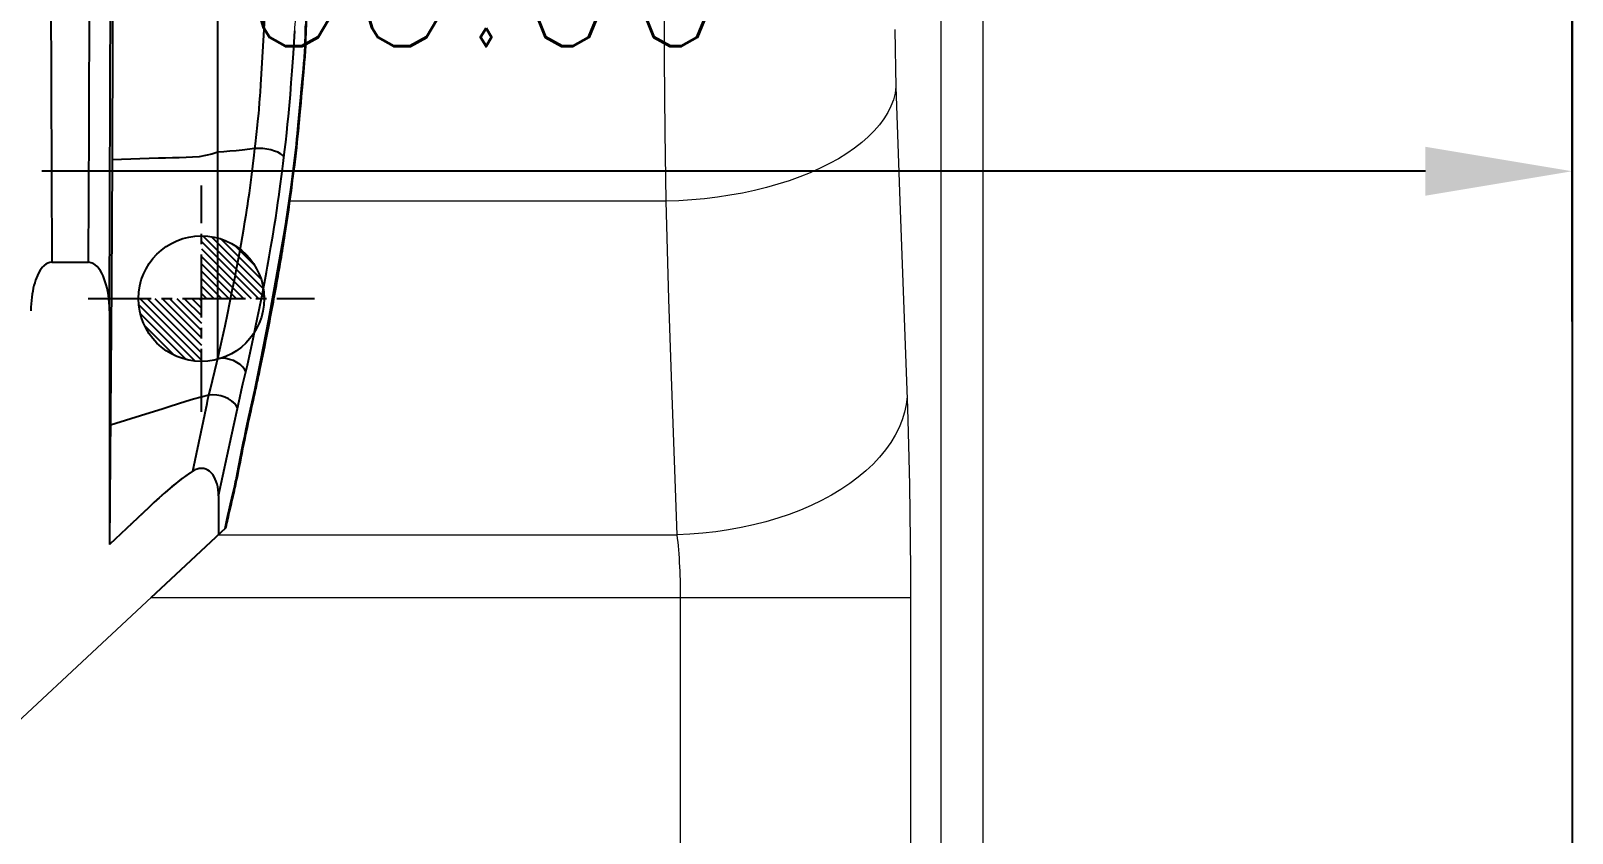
# Model space of a CAD drawing. Header units: inches. Extents: x 133169 to 134399, y -43543 to -42673.
# Drawn here: x 133860.1 to 133896.86, y -42879.06 to -42859.91 of the extents above; entities that cross this region are included whole.
import ezdxf

# ---------------------------------------------------------------- set-up
doc = ezdxf.new("R2010")
doc.units = ezdxf.units.IN
doc.header["$LTSCALE"] = 2
doc.header["$MEASUREMENT"] = 0
doc.header["$PDMODE"] = 3
doc.header["$PDSIZE"] = 0.3125
doc.linetypes.add('CENTER2', pattern=[1.125, 0.75, -0.125, 0.125, -0.125])
doc.linetypes.add('HIDDEN', pattern=[9.525, 6.35, -3.175])
doc.layers.get('0').update_dxf_attribs({"linetype": 'CONTINUOUS'})
doc.layers.get('Defpoints').update_dxf_attribs({"linetype": 'CONTINUOUS'})
doc.layers.add('CAV-COR', color=1, linetype='CONTINUOUS')
doc.layers.add('PIN', color=4, linetype='CONTINUOUS')
for name, color, linetype, lineweight in [('dim', 3, 'CONTINUOUS', 15), ('PRODUCT', 1, 'CONTINUOUS', 15), ('枕位', 75, 'CONTINUOUS', 15)]:
    doc.layers.add(name, color=color, linetype=linetype, lineweight=lineweight)
doc.styles.get("Standard").update_dxf_attribs({"font": 'txt.shx', "width": 0.67})
doc.dimstyles.new('2.00', dxfattribs={"dimtxt": 4.5, "dimasz": 3.5, "dimexe": 0.666, "dimexo": 0.626, "dimgap": 1, "dimtad": 0, "dimzin": 0, "dimdsep": 46, "dimtxsty": 'Standard', "dimcen": 0.09, "dimclrd": 3, "dimclre": 3, "dimclrt": 7, "dimazin": 0, "dimtfac": 1, "dimtofl": 0, "dimtmove": 0, "dimatfit": 0, "dimfxl": 0, "dimtolj": 1, "dimtzin": 0, "dimarcsym": 0})

# ---------------------------------------------------------------- blocks, each defined once
blk = doc.blocks.new('20160812.091803')
at = {"layer": 'PRODUCT', "linetype": 'ByBlock'}
for p, q in [((-21.463, -27.89), (-28.624, -20.216)), ((-15.132, -23.731), (-15.132, -24.61)), ((-16.288, -25.109), (-21.867, -25.109)), ((-20.706, -27.709), (-21.632, -27.709)), ((-20.392, -28.133), (-20.381, -28.135)), ((-20.381, -28.135), (-20.32, -28.128)), ((-10.282, -29.772), (-10.276, -29.772)), ((-10.276, -29.772), (-10.257, -29.76))]:
    blk.add_line(p, q, dxfattribs=at)
for points, start_tangent, end_tangent in [([(-15.132, -23.731), (-15.178, -23.592), (-15.292, -23.479), (-15.446, -23.392), (-15.623, -23.325), (-15.822, -23.276), (-16.043, -23.244), (-16.288, -23.232)], (0, 1), (-1, 0)), ([(15.132, -23.73), (10.26, -23.714), (5.182, -23.704), (0, -23.701), (-5.183, -23.704), (-10.261, -23.714), (-15.132, -23.73)], (-0.999992, 0.004074), (-0.999992, -0.004074)), ([(-16.288, -25.109), (-16.005, -25.093), (-15.749, -25.05), (-15.526, -24.983), (-15.337, -24.891), (-15.194, -24.77), (-15.132, -24.61)], (1, 0), (0, 1)), ([(-15.132, -24.61), (-10.261, -24.626), (-5.183, -24.636), (0, -24.64), (5.182, -24.636), (10.26, -24.626), (15.132, -24.61)], (0.999992, -0.004074), (0.999992, 0.004074)), ([(-20.116, -27.093), (-20.413, -26.687), (-20.751, -26.296), (-21.112, -25.908), (-21.488, -25.515), (-21.867, -25.109)], (-0.538927, 0.842352), (-0.673959, 0.738769)), ([(-19.016, -25.131), (-19.818, -25.124), (-20.556, -25.119), (-21.238, -25.113), (-21.867, -25.109)], (-0.999968, 0.007946), (-0.999972, 0.007494)), ([(-12.689, -25.172), (-14.087, -25.165), (-15.311, -25.158), (-16.389, -25.151), (-17.354, -25.144), (-18.226, -25.137), (-19.016, -25.131)], (-0.999989, 0.004788), (-0.999968, 0.007948)), ([(-18.302, -27.481), (-18.422, -27.043), (-18.559, -26.617), (-18.723, -26.091), (-18.883, -25.565), (-19.016, -25.131)], (-0.226686, 0.973968), (-0.294677, 0.955597)), ([(-16.288, -25.109), (-11.072, -25.127), (-5.601, -25.138), (-0.001, -25.142), (5.6, -25.138), (11.071, -25.127), (16.288, -25.109)], (0.999991, -0.004324), (0.999991, 0.004324)), ([(-12.505, -27.696), (-12.62, -27.171), (-12.641, -26.653), (-12.656, -26.136), (-12.674, -25.617), (-12.682, -25.395), (-12.689, -25.172)], (-0.359679, 0.933076), (-0.03203, 0.999487)), ([(-0.379, -25.188), (-1.252, -25.188), (-2.126, -25.188), (-2.999, -25.188), (-3.873, -25.188), (-4.747, -25.188), (-5.623, -25.188), (-6.506, -25.188), (-7.402, -25.187), (-8.298, -25.186), (-9.178, -25.185), (-10.044, -25.183), (-10.912, -25.18), (-11.791, -25.176), (-12.689, -25.172)], (-1, 0.000057), (-0.999989, 0.004786)), ([(-20.706, -27.709), (-20.495, -27.69), (-20.306, -27.633), (-20.158, -27.537), (-20.068, -27.406), (-20.054, -27.25), (-20.116, -27.093)], (1, 0), (-0.538927, 0.842352)), ([(-20.116, -27.093), (-19.867, -27.147), (-19.642, -27.195), (-19.438, -27.239), (-19.251, -27.278), (-19.076, -27.315), (-18.911, -27.349), (-18.753, -27.382), (-18.6, -27.415), (-18.45, -27.447), (-18.302, -27.481)], (0.977283, -0.211938), (0.974805, -0.223058)), ([(-18.612, -28.162), (-18.437, -28.021), (-18.32, -27.765), (-18.302, -27.481)], (0.946395, 0.323011), (-0.131983, 0.991252)), ([(-18.302, -27.481), (-18.156, -27.515), (-18.008, -27.551), (-17.86, -27.587), (-17.713, -27.623), (-17.569, -27.659), (-17.427, -27.693)], (0.974217, -0.225615), (0.972428, -0.233202)), ([(-21.487, -27.864), (-21.337, -27.896)], (0.978492, -0.206285), (0.977694, -0.210036)), ([(-21.274, -27.931), (-21.463, -27.89)], (-0.976131, 0.217182), (-0.977837, 0.209365)), ([(-21.337, -27.896), (-21.189, -27.928)], (0.977694, -0.210036), (0.976636, -0.214901)), ([(-20.784, -28.044), (-21.274, -27.931)], (-0.973905, 0.226955), (-0.976131, 0.217182)), ([(-21.189, -27.928), (-21.041, -27.961), (-20.896, -27.995), (-20.752, -28.028), (-20.609, -28.062)], (0.976636, -0.214901), (0.973686, -0.227893)), ([(-20.706, -27.709), (-20.43, -27.767), (-20.179, -27.821)], (0.978335, -0.20703), (0.977963, -0.208777)), ([(-20.179, -27.821), (-19.952, -27.869), (-19.747, -27.913), (-19.56, -27.953)], (0.977963, -0.208777), (0.977664, -0.210174)), ([(-17.748, -28.36), (-17.57, -28.223), (-17.45, -27.974), (-17.427, -27.693)], (0.951095, 0.308898), (-0.114618, 0.99341)), ([(-17.427, -27.693), (-17.269, -27.73), (-17.109, -27.765), (-16.944, -27.802), (-16.773, -27.839), (-16.587, -27.878), (-16.378, -27.922), (-16.154, -27.967), (-15.94, -28.011), (-15.738, -28.052), (-15.543, -28.091), (-15.351, -28.128), (-15.156, -28.165), (-14.953, -28.202), (-14.735, -28.241), (-14.5, -28.282), (-14.252, -28.325), (-13.999, -28.368), (-13.747, -28.408), (-13.48, -28.445), (-13.194, -28.483), (-12.913, -28.517), (-12.654, -28.549), (-12.421, -28.576)], (0.973567, -0.228402), (0.993754, -0.111597)), ([(-17.427, -27.693), (-17.366, -27.693), (-16.918, -27.693), (-16.465, -27.693), (-16.006, -27.693), (-15.535, -27.693), (-15.057, -27.693), (-14.569, -27.693), (-14.07, -27.693), (-13.559, -27.693), (-13.039, -27.693), (-12.505, -27.696)], (1, 0.000456), (0.999966, -0.008239)), ([(-12.505, -27.696), (-12.047, -27.696), (-11.578, -27.694), (-10.623, -27.695), (-9.644, -27.695), (-8.647, -27.695), (-7.632, -27.695), (-6.61, -27.695), (-5.585, -27.695), (-4.56, -27.695), (-3.535, -27.695), (-2.511, -27.696), (-1.489, -27.695), (-0.462, -27.696)], (0.999986, -0.005214), (0.999998, -0.001927)), ([(-12.421, -28.576), (-12.471, -28.109), (-12.505, -27.696)], (-0.119052, 0.992888), (-0.071721, 0.997425)), ([(-20.582, -28.091), (-20.784, -28.044)], (-0.97482, 0.222992), (-0.973905, 0.226955)), ([(-20.609, -28.062), (-20.465, -28.095), (-20.376, -28.116)], (0.973686, -0.227893), (0.976, -0.217769)), ([(-20.391, -28.133), (-20.582, -28.091)], (-0.977264, 0.212026), (-0.97482, 0.222992)), ([(-20.324, -28.146), (-20.38, -28.134)], (-0.978555, 0.205985), (-0.977779, 0.209637)), ([(-20.376, -28.116), (-20.32, -28.128)], (0.976, -0.217769), (0.977, -0.213238)), ([(-19.483, -28.313), (-20.324, -28.146)], (-0.980293, 0.197551), (-0.978555, 0.205985)), ([(-20.32, -28.128), (-20.152, -28.162)], (0.978378, -0.206824), (0.980626, -0.19589)), ([(-20.152, -28.162), (-19.978, -28.196), (-19.802, -28.23), (-19.626, -28.265)], (0.980626, -0.19589), (0.981444, -0.191749)), ([(-19.626, -28.265), (-19.45, -28.299), (-19.277, -28.335), (-19.105, -28.371), (-18.935, -28.408), (-18.767, -28.445), (-18.599, -28.482), (-18.432, -28.519), (-18.264, -28.556), (-18.097, -28.593), (-17.929, -28.629), (-17.759, -28.664), (-17.588, -28.7), (-17.416, -28.735), (-17.243, -28.77), (-17.071, -28.806), (-16.899, -28.842), (-16.728, -28.877), (-16.557, -28.912), (-16.385, -28.946), (-16.21, -28.98), (-16.032, -29.012), (-15.852, -29.043), (-15.67, -29.075), (-15.489, -29.107), (-15.308, -29.139), (-15.128, -29.171), (-14.948, -29.203), (-14.767, -29.234), (-14.584, -29.263), (-14.398, -29.291), (-14.209, -29.318), (-14.019, -29.345), (-13.828, -29.372), (-13.636, -29.399), (-13.446, -29.426), (-13.255, -29.452), (-13.063, -29.478), (-12.87, -29.503), (-12.676, -29.526), (-12.48, -29.549), (-12.283, -29.571), (-12.084, -29.591), (-11.883, -29.61), (-11.68, -29.629), (-11.476, -29.647), (-11.271, -29.665), (-11.066, -29.684), (-10.863, -29.703), (-10.66, -29.723), (-10.459, -29.742), (-10.258, -29.759)], (0.981444, -0.191749), (0.99682, -0.07969)), ([(-19.56, -27.953), (-19.385, -27.991), (-19.221, -28.027), (-19.063, -28.061), (-18.911, -28.095), (-18.761, -28.129), (-18.612, -28.162)], (0.977664, -0.210174), (0.975976, -0.21788)), ([(-18.612, -28.162), (-18.465, -28.194), (-18.32, -28.227), (-18.176, -28.259), (-18.034, -28.292), (-17.891, -28.326), (-17.748, -28.36)], (0.976128, -0.217195), (0.973743, -0.227651)), ([(-18.682, -28.485), (-19.483, -28.313)], (-0.976255, 0.216624), (-0.980293, 0.197551)), ([(-18.188, -28.594), (-18.682, -28.485)], (-0.976851, 0.213922), (-0.976255, 0.216624)), ([(-17.813, -28.675), (-18.188, -28.594)], (-0.978175, 0.207782), (-0.976851, 0.213922)), ([(-16.934, -28.855), (-17.813, -28.675)], (-0.98097, 0.194162), (-0.978175, 0.207782)), ([(-17.748, -28.36), (-17.586, -28.397), (-17.421, -28.434), (-17.253, -28.471), (-17.08, -28.509), (-16.892, -28.55), (-16.68, -28.595), (-16.451, -28.643), (-16.231, -28.688), (-16.024, -28.729), (-15.827, -28.767), (-15.632, -28.804), (-15.433, -28.841), (-15.225, -28.88), (-15.001, -28.919), (-14.761, -28.961), (-14.508, -29.004), (-14.248, -29.046), (-13.987, -29.087), (-13.711, -29.128), (-13.414, -29.169), (-13.124, -29.208), (-12.858, -29.242), (-12.619, -29.271)], (0.973707, -0.227802), (0.992836, -0.119488)), ([(-12.619, -29.271), (-12.507, -29.121), (-12.433, -28.861), (-12.421, -28.576)], (0.846073, 0.533067), (-0.080789, 0.996731)), ([(-12.421, -28.576), (-12.078, -28.615), (-11.763, -28.649), (-11.49, -28.676), (-11.239, -28.697), (-10.987, -28.715), (-10.721, -28.731), (-10.439, -28.746), (-10.138, -28.763), (-9.823, -28.782), (-9.505, -28.801), (-9.2, -28.821), (-8.903, -28.84), (-8.595, -28.859), (-8.258, -28.877), (-7.897, -28.892), (-7.537, -28.903), (-7.205, -28.909), (-6.902, -28.912), (-6.613, -28.913), (-6.326, -28.914), (-6.027, -28.915), (-5.707, -28.916), (-5.355, -28.918), (-4.965, -28.919), (-4.537, -28.919), (-4.074, -28.919), (-3.573, -28.919), (-3.029, -28.921), (-2.43, -28.924), (-1.769, -28.926), (-1.087, -28.924), (-0.455, -28.921)], (0.9938, -0.111179), (0.999997, -0.002474)), ([(-13.271, -29.466), (-14.483, -29.295), (-15.698, -29.089), (-16.934, -28.855)], (-0.991801, 0.127794), (-0.98097, 0.194162)), ([(-12.619, -29.271), (-12.264, -29.313), (-11.938, -29.348), (-11.653, -29.377), (-11.391, -29.401), (-11.127, -29.424)], (0.992803, -0.119759), (0.996647, -0.081825)), ([(-12.535, -29.556), (-13.271, -29.466)], (-0.993471, 0.114084), (-0.991801, 0.127794)), ([(-12.07, -29.607), (-12.535, -29.556)], (-0.994672, 0.103091), (-0.993471, 0.114084)), ([(-10.274, -29.767), (-10.877, -29.717), (-12.07, -29.607)], (-0.996551, 0.082978), (-0.994672, 0.103091)), ([(-11.127, -29.424), (-10.852, -29.445), (-10.56, -29.467), (-10.252, -29.488), (-9.931, -29.508), (-9.609, -29.528)], (0.996647, -0.081825), (0.998208, -0.059836)), ([(-1.612, -29.918), (-2.264, -29.916), (-3.436, -29.911), (-4.558, -29.905), (-5.629, -29.898), (-6.648, -29.887), (-7.614, -29.87), (-8.527, -29.848), (-9.375, -29.808), (-10.175, -29.779), (-10.282, -29.772)], (-0.999993, 0.003611), (-0.997242, 0.074225)), ([(-10.258, -29.759), (-10.066, -29.77), (-9.865, -29.777), (-9.658, -29.783), (-9.448, -29.791), (-9.239, -29.801), (-9.034, -29.812), (-8.832, -29.822), (-8.633, -29.831), (-8.432, -29.837), (-8.228, -29.843), (-8.019, -29.848), (-7.801, -29.853), (-7.573, -29.857), (-7.332, -29.862), (-7.079, -29.867), (-6.817, -29.872), (-6.539, -29.876), (-6.23, -29.879), (-5.878, -29.882), (-5.505, -29.886), (-5.153, -29.888), (-4.843, -29.89), (-4.571, -29.891), (-4.329, -29.893), (-4.107, -29.894), (-3.894, -29.896), (-3.686, -29.897), (-3.48, -29.898), (-3.275, -29.899), (-3.068, -29.9), (-2.86, -29.901), (-2.652, -29.902), (-2.444, -29.903), (-2.238, -29.903), (-2.031, -29.903), (-1.822, -29.903), (-1.612, -29.903)], (0.997388, -0.072235), (0.999993, -0.003781)), ([(-9.609, -29.528), (-9.299, -29.546), (-8.995, -29.563), (-8.675, -29.579), (-8.323, -29.593), (-7.946, -29.606), (-7.57, -29.614), (-7.225, -29.619), (-6.913, -29.622), (-6.62, -29.623), (-6.33, -29.624), (-6.03, -29.625), (-5.709, -29.625), (-5.356, -29.626), (-4.966, -29.626), (-4.539, -29.626), (-4.077, -29.627), (-3.579, -29.628), (-3.039, -29.631), (-2.443, -29.634)], (0.998208, -0.059836), (0.999973, -0.007348))]:
    blk.add_spline(points, degree=3, dxfattribs=dict(at, start_tangent=start_tangent, end_tangent=end_tangent))
blk = doc.blocks.new('*D34597')
at = {"layer": 'Defpoints', "color": 0}
for p in [(133841.864, -42858.033), (133841.864, -42862.06), (133896.864, -42864.026)]:
    blk.add_point(p, dxfattribs=at)
at = {"layer": 'dim', "color": 3, "linetype": 'ByBlock', "lineweight": -2}
for p, q in [((133841.864, -42861.434), (133841.864, -42857.367)), ((133896.864, -42863.4), (133896.864, -42857.367)), ((133845.364, -42858.033), (133864.427, -42858.033)), ((133893.364, -42858.033), (133877.482, -42858.033))]:
    blk.add_line(p, q, dxfattribs=at)
at = {"layer": 'dim', "color": 3, "linetype": 'ByBlock'}
for points in [[(133845.364, -42857.449), (133845.364, -42858.616), (133841.864, -42858.033)], [(133893.364, -42858.616), (133893.364, -42857.449), (133896.864, -42858.033)]]:
    blk.add_solid(points, dxfattribs=at)
at = {"layer": 'dim', "color": 7, "linetype": 'ByBlock', "insert": (133870.955, -42858.033), "char_height": 4.5, "attachment_point": 5}
blk.add_mtext('\\A1;55.00', dxfattribs=at)
blk = doc.blocks.new('*D34598')
at = {"layer": 'Defpoints', "color": 0}
for p in [(133808.864, -42862.06), (133896.864, -42863.266), (133896.864, -42867.474)]:
    blk.add_point(p, dxfattribs=at)
at = {"layer": 'dim', "color": 3, "linetype": 'ByBlock', "lineweight": -2}
for p, q in [((133808.864, -42862.686), (133808.864, -42863.932)), ((133896.864, -42866.848), (133896.864, -42862.6)), ((133812.364, -42863.266), (133847.3, -42863.266)), ((133893.364, -42863.266), (133860.355, -42863.266))]:
    blk.add_line(p, q, dxfattribs=at)
at = {"layer": 'dim', "color": 3, "linetype": 'ByBlock'}
for points in [[(133812.364, -42862.682), (133812.364, -42863.849), (133808.864, -42863.266)], [(133893.364, -42863.849), (133893.364, -42862.682), (133896.864, -42863.266)]]:
    blk.add_solid(points, dxfattribs=at)
at = {"layer": 'dim', "color": 7, "linetype": 'ByBlock', "insert": (133853.827, -42863.266), "char_height": 4.5, "attachment_point": 5}
blk.add_mtext('\\A1;88.00', dxfattribs=at)

msp = doc.modelspace()

# ---------------------------------------------------------------- hatches: boundary and pattern name
at = {"layer": 'PIN', "linetype": 'Continuous'}
h = msp.add_hatch(dxfattribs=at)
h.set_pattern_fill('ANSI31', color=3, angle=90, style=0)
h.set_pattern_definition([(135, (134069.44606, -42880.54546), (-0.08838835, -0.08838835), [])])
h.paths.add_polyline_path([(133864.164, -42866.306), (133862.664, -42866.306, 0.414214), (133864.164, -42867.806)])
h.paths.add_polyline_path([(133864.164, -42864.806), (133864.164, -42866.306), (133865.664, -42866.306, 0.414214)])

# ---------------------------------------------------------------- linework, layer by layer
at = {"color": 8, "linetype": 'HIDDEN'}
msp.add_line((133896.864, -42720.306), (133896.864, -43120.306), dxfattribs=at)
at = {"layer": 'CAV-COR', "linetype": 'ByBlock'}
for p, q in [((133896.864, -42788.306), (133896.864, -43052.306)), ((133861.991, -42861.378), (133862.004, -42854.05)), ((133862.052, -42854.47), (133862.047, -42860.061)), ((133861.486, -42862.218), (133861.5, -42855.488)), ((133860.574, -42858.892), (133860.594, -42865.438)), ((133866.359, -42860.452), (133866.392, -42859.914)), ((133862.047, -42860.061), (133862.036, -42862.995)), ((133865.584, -42861.206), (133865.652, -42860.022)), ((133866.639, -42860.244), (133866.647, -42859.973)), ((133866.331, -42860.866), (133866.359, -42860.452)), ((133866.612, -42860.695), (133866.624, -42860.563)), ((133866.309, -42861.157), (133866.331, -42860.866)), ((133866.555, -42861.293), (133866.601, -42860.828)), ((133866.601, -42860.828), (133866.612, -42860.695)), ((133861.973, -42866.594), (133861.991, -42861.378)), ((133866.288, -42861.433), (133866.309, -42861.157)), ((133866.536, -42861.495), (133866.555, -42861.293)), ((133864.56, -42862.811), (133864.558, -42861.509)), ((133866.241, -42861.959), (133866.257, -42861.783)), ((133866.257, -42861.783), (133866.273, -42861.609)), ((133866.273, -42861.609), (133866.288, -42861.433)), ((133866.476, -42862.165), (133866.536, -42861.495)), ((133866.201, -42862.349), (133866.222, -42862.145)), ((133866.222, -42862.145), (133866.241, -42861.959)), ((133861.474, -42865.438), (133861.486, -42862.218)), ((133866.177, -42862.57), (133866.201, -42862.349)), ((133866.431, -42862.625), (133866.444, -42862.494)), ((133866.444, -42862.494), (133866.458, -42862.364)), ((133866.458, -42862.364), (133866.476, -42862.165)), ((133865.359, -42863.405), (133865.423, -42862.879)), ((133866.116, -42863.081), (133866.15, -42862.803)), ((133866.15, -42862.803), (133866.177, -42862.57)), ((133866.387, -42863.012), (133866.409, -42862.819)), ((133866.409, -42862.819), (133866.431, -42862.625)), ((133862.036, -42862.995), (133862.019, -42865.991)), ((133863.138, -42862.957), (133862.036, -42862.995)), ((133866.084, -42863.338), (133866.116, -42863.081)), ((133866.339, -42863.393), (133866.363, -42863.203)), ((133866.363, -42863.203), (133866.387, -42863.012)), ((133865.31, -42863.786), (133865.335, -42863.596)), ((133865.335, -42863.596), (133865.359, -42863.405)), ((133866.02, -42863.819), (133866.047, -42863.622)), ((133866.047, -42863.622), (133866.084, -42863.338)), ((133866.305, -42863.644), (133866.339, -42863.393)), ((133865.992, -42864.017), (133866.02, -42863.819)), ((133866.19, -42864.46), (133866.305, -42863.644)), ((133866.23, -42864.221), (133866.267, -42863.982)), ((133865.204, -42864.474), (133865.232, -42864.305)), ((133865.232, -42864.305), (133865.259, -42864.138)), ((133865.937, -42864.381), (133865.965, -42864.202)), ((133865.965, -42864.202), (133865.992, -42864.017)), ((133866.204, -42864.381), (133866.23, -42864.221)), ((133865.079, -42865.188), (133865.175, -42864.641)), ((133865.175, -42864.641), (133865.204, -42864.474)), ((133865.868, -42864.814), (133865.91, -42864.554)), ((133865.91, -42864.554), (133865.937, -42864.381)), ((133866.132, -42864.798), (133866.204, -42864.381)), ((133865.784, -42865.307), (133865.825, -42865.066)), ((133865.825, -42865.066), (133865.868, -42864.814)), ((133866.015, -42865.471), (133866.132, -42864.798)), ((133860.595, -42865.438), (133861.474, -42865.438)), ((133865.005, -42865.592), (133865.042, -42865.395)), ((133865.042, -42865.395), (133865.079, -42865.188)), ((133865.744, -42865.531), (133865.784, -42865.307)), ((133864.902, -42866.11), (133864.967, -42865.785)), ((133864.967, -42865.785), (133865.005, -42865.592)), ((133865.668, -42865.937), (133865.718, -42865.671)), ((133865.718, -42865.671), (133865.744, -42865.531)), ((133865.894, -42866.137), (133866.015, -42865.471)), ((133862.019, -42865.991), (133861.973, -42872.173)), ((133864.786, -42866.684), (133864.902, -42866.11)), ((133865.606, -42866.263), (133865.668, -42865.937)), ((133865.771, -42866.796), (133865.894, -42866.137)), ((133865.507, -42866.757), (133865.552, -42866.536)), ((133865.552, -42866.536), (133865.606, -42866.263)), ((133861.973, -42866.594), (133861.973, -42872.173)), ((133864.729, -42866.957), (133864.786, -42866.684)), ((133865.459, -42866.985), (133865.507, -42866.757)), ((133865.582, -42867.773), (133865.771, -42866.796)), ((133864.653, -42867.305), (133864.729, -42866.957)), ((133865.311, -42867.671), (133865.4, -42867.263)), ((133865.4, -42867.263), (133865.459, -42866.985)), ((133864.557, -42867.733), (133864.582, -42867.628)), ((133864.582, -42867.628), (133864.606, -42867.522)), ((133864.606, -42867.522), (133864.653, -42867.305)), ((133865.261, -42867.891), (133865.311, -42867.671)), ((133864.379, -42868.461), (133864.535, -42867.827)), ((133864.535, -42867.827), (133864.557, -42867.733)), ((133865.224, -42868.054), (133865.261, -42867.891)), ((133865.407, -42868.646), (133865.582, -42867.773)), ((133865.123, -42868.482), (133865.156, -42868.34)), ((133865.156, -42868.34), (133865.224, -42868.054)), ((133864.3, -42868.806), (133864.322, -42868.706)), ((133864.322, -42868.706), (133864.345, -42868.608)), ((133864.345, -42868.608), (133864.379, -42868.461)), ((133864.879, -42869.58), (133865.08, -42868.674)), ((133865.08, -42868.674), (133865.123, -42868.482)), ((133865.223, -42869.529), (133865.407, -42868.646)), ((133865.283, -42869.191), (133865.454, -42868.416)), ((133862.836, -42869.066), (133861.995, -42869.322)), ((133863.231, -42868.944), (133862.836, -42869.066)), ((133863.423, -42868.883), (133863.231, -42868.944)), ((133863.957, -42870.422), (133864.3, -42868.806)), ((133865.198, -42869.586), (133865.234, -42869.416)), ((133865.234, -42869.416), (133865.283, -42869.191)), ((133864.573, -42871.012), (133864.879, -42869.58)), ((133865.027, -42870.454), (133865.14, -42869.874)), ((133865.038, -42870.43), (133865.223, -42869.529)), ((133865.14, -42869.874), (133865.163, -42869.758)), ((133865.163, -42869.758), (133865.198, -42869.586)), ((133864.994, -42870.628), (133865.027, -42870.454)), ((133864.995, -42870.629), (133865.038, -42870.43)), ((133864.805, -42871.504), (133864.944, -42870.87)), ((133864.573, -42871.012), (133864.573, -42871.938)), ((133864.803, -42871.445), (133864.825, -42871.347)), ((133864.825, -42871.347), (133864.859, -42871.202)), ((133862.642, -42871.542), (133862.379, -42871.793)), ((133864.728, -42871.793), (133864.771, -42871.593)), ((133864.747, -42871.776), (133864.805, -42871.504)), ((133864.771, -42871.593), (133864.803, -42871.445)), ((133862.963, -42873.44), (133864.747, -42871.776))]:
    msp.add_line(p, q, dxfattribs=at)
for points in [[(133864.558, -42861.509), (133864.558, -42832.005), (133864.56, -42831.629)], [(133865.652, -42860.022), (133865.697, -42859.308), (133865.723, -42858.9)], [(133866.647, -42859.973), (133866.651, -42859.835), (133866.654, -42859.766)], [(133866.654, -42860.19), (133866.658, -42860.026), (133866.66, -42859.952), (133866.663, -42859.879), (133866.665, -42859.806)], [(133866.624, -42860.563), (133866.627, -42860.501), (133866.631, -42860.438), (133866.634, -42860.374), (133866.637, -42860.309), (133866.639, -42860.244)], [(133866.636, -42860.581), (133866.641, -42860.502), (133866.645, -42860.423), (133866.649, -42860.343), (133866.652, -42860.262), (133866.654, -42860.19)], [(133866.593, -42861.059), (133866.608, -42860.896), (133866.636, -42860.581)], [(133866.636, -42860.581), (133866.635, -42860.577), (133866.634, -42860.573), (133866.632, -42860.57), (133866.63, -42860.567), (133866.627, -42860.564), (133866.624, -42860.563)], [(133865.554, -42861.628), (133865.561, -42861.545), (133865.567, -42861.461), (133865.573, -42861.378), (133865.584, -42861.206)], [(133866.495, -42862.118), (133866.542, -42861.571), (133866.559, -42861.396), (133866.593, -42861.059)], [(133865.532, -42861.884), (133865.54, -42861.796), (133865.554, -42861.628)], [(133865.502, -42862.17), (133865.513, -42862.069), (133865.532, -42861.884)], [(133866.443, -42862.655), (133866.458, -42862.503), (133866.495, -42862.118)], [(133865.44, -42862.726), (133865.454, -42862.609), (133865.502, -42862.17)], [(133864.56, -42862.811), (133864.412, -42862.859), (133864.262, -42862.894), (133864.109, -42862.918), (133863.955, -42862.933), (133863.798, -42862.941), (133863.638, -42862.945), (133863.475, -42862.948), (133863.308, -42862.952), (133863.138, -42862.957)], [(133864.557, -42867.733), (133864.558, -42863.244), (133864.56, -42862.811)], [(133865.44, -42862.726), (133865.141, -42862.759), (133864.992, -42862.775), (133864.844, -42862.789), (133864.699, -42862.801), (133864.56, -42862.811)], [(133865.423, -42862.879), (133865.432, -42862.801), (133865.44, -42862.726)], [(133866.135, -42862.924), (133866.102, -42862.885), (133866.051, -42862.848), (133865.985, -42862.813), (133865.907, -42862.783), (133865.819, -42862.758), (133865.725, -42862.739), (133865.628, -42862.727), (133865.531, -42862.723), (133865.44, -42862.726)], [(133866.267, -42863.982), (133866.301, -42863.759), (133866.333, -42863.539), (133866.362, -42863.323), (133866.39, -42863.112), (133866.415, -42862.905), (133866.438, -42862.702), (133866.443, -42862.655)], [(133865.259, -42864.138), (133865.272, -42864.052), (133865.284, -42863.965), (133865.31, -42863.786)], [(133860.595, -42865.438), (133860.546, -42865.446), (133860.499, -42865.461), (133860.456, -42865.484), (133860.416, -42865.516), (133860.378, -42865.555), (133860.344, -42865.598), (133860.312, -42865.645), (133860.282, -42865.697), (133860.256, -42865.751), (133860.231, -42865.808), (133860.209, -42865.867), (133860.189, -42865.929), (133860.17, -42865.993), (133860.154, -42866.059), (133860.14, -42866.127), (133860.127, -42866.199), (133860.116, -42866.272), (133860.108, -42866.349), (133860.101, -42866.428), (133860.098, -42866.509), (133860.096, -42866.594)], [(133861.973, -42866.594), (133861.971, -42866.496), (133861.965, -42866.402), (133861.957, -42866.31), (133861.945, -42866.222), (133861.931, -42866.137), (133861.914, -42866.055), (133861.894, -42865.977), (133861.872, -42865.903), (133861.847, -42865.832), (133861.819, -42865.764), (133861.789, -42865.701), (133861.755, -42865.643), (133861.718, -42865.589), (133861.678, -42865.54), (133861.634, -42865.5), (133861.585, -42865.47), (133861.531, -42865.449), (133861.474, -42865.438)], [(133865.224, -42868.054), (133865.194, -42867.991), (133865.148, -42867.931), (133865.087, -42867.876), (133865.013, -42867.827), (133864.929, -42867.786), (133864.838, -42867.756), (133864.744, -42867.736), (133864.649, -42867.728), (133864.558, -42867.733)], [(133864.345, -42868.608), (133864.163, -42868.654), (133863.98, -42868.706), (133863.796, -42868.763), (133863.423, -42868.883)], [(133865.026, -42868.918), (133864.996, -42868.856), (133864.948, -42868.797), (133864.885, -42868.743), (133864.809, -42868.695), (133864.723, -42868.655), (133864.629, -42868.626), (133864.533, -42868.608), (133864.437, -42868.602), (133864.345, -42868.608)], [(133863.957, -42870.422), (133863.82, -42870.517), (133863.685, -42870.616), (133863.551, -42870.719), (133863.419, -42870.828), (133863.29, -42870.941), (133863.16, -42871.056), (133863.031, -42871.174), (133862.902, -42871.295), (133862.772, -42871.418), (133862.642, -42871.542)], [(133864.573, -42871.012), (133864.571, -42870.939), (133864.564, -42870.868), (133864.554, -42870.8), (133864.539, -42870.734), (133864.52, -42870.671), (133864.497, -42870.612), (133864.469, -42870.558), (133864.437, -42870.507), (133864.401, -42870.464), (133864.361, -42870.427), (133864.317, -42870.396), (133864.27, -42870.374), (133864.22, -42870.361), (133864.167, -42870.356), (133864.114, -42870.359), (133864.062, -42870.372), (133864.01, -42870.393), (133863.957, -42870.422)], [(133864.859, -42871.202), (133864.915, -42870.962), (133864.959, -42870.771)], [(133864.944, -42870.87), (133864.969, -42870.75), (133864.993, -42870.63)], [(133864.959, -42870.771), (133864.982, -42870.675), (133864.994, -42870.628)], [(133862.379, -42871.793), (133862.11, -42872.046), (133861.973, -42872.173)]]:
    msp.add_lwpolyline(points, dxfattribs=at)
at = {"layer": 'PIN', "color": 3, "linetype": 'CENTER2'}
for p, q in [((133864.164, -42869.006), (133864.164, -42863.606)), ((133861.464, -42866.306), (133866.864, -42866.306))]:
    msp.add_line(p, q, dxfattribs=at)
at = {"layer": 'PIN', "color": 3, "linetype": 'Continuous'}
msp.add_circle((133864.164, -42866.306), 1.5, dxfattribs=at)
at = {"layer": '枕位', "linetype": 'ByBlock'}
for p, q in [((133881.814, -42882.281), (133881.814, -42818.331)), ((133882.813, -42882.281), (133882.813, -42818.331)), ((133875.191, -42855.574), (133875.204, -42860.578)), ((133880.703, -42859.887), (133880.711, -42860.356)), ((133875.204, -42860.578), (133875.219, -42862.33)), ((133880.711, -42860.356), (133880.722, -42860.811)), ((133880.722, -42860.811), (133880.734, -42861.251)), ((133880.734, -42861.251), (133880.823, -42863.982)), ((133875.219, -42862.33), (133875.241, -42863.982)), ((133875.241, -42863.982), (133866.267, -42863.982)), ((133875.241, -42863.982), (133875.308, -42866.318)), ((133880.823, -42863.982), (133881.009, -42868.919)), ((133875.308, -42866.318), (133875.376, -42868.397)), ((133875.376, -42868.397), (133875.506, -42871.941)), ((133881.009, -42868.919), (133881.027, -42869.497)), ((133881.027, -42869.497), (133881.044, -42870.113)), ((133881.044, -42870.113), (133881.058, -42870.755)), ((133881.058, -42870.755), (133881.068, -42871.419)), ((133881.068, -42871.419), (133881.076, -42872.093)), ((133864.57, -42871.941), (133875.506, -42871.941)), ((133881.076, -42872.093), (133881.08, -42872.767)), ((133881.08, -42872.767), (133881.082, -42881.548)), ((133862.963, -42873.44), (133881.082, -42873.44)), ((133875.589, -42873.335), (133875.589, -42881.548))]:
    msp.add_line(p, q, dxfattribs=at)
for points in [[(133880.734, -42861.251), (133880.711, -42861.405), (133880.671, -42861.559), (133880.613, -42861.712), (133880.538, -42861.864), (133880.446, -42862.013), (133880.338, -42862.16), (133880.214, -42862.304), (133880.073, -42862.445), (133879.917, -42862.582), (133879.747, -42862.715), (133879.561, -42862.843), (133879.363, -42862.966), (133879.15, -42863.083), (133878.926, -42863.195), (133878.69, -42863.301), (133878.442, -42863.399), (133878.185, -42863.492), (133877.918, -42863.576), (133877.642, -42863.654), (133877.359, -42863.724), (133877.069, -42863.786), (133876.774, -42863.84), (133876.473, -42863.885), (133876.169, -42863.922), (133875.861, -42863.951), (133875.552, -42863.971), (133875.241, -42863.982)], [(133880.998, -42868.643), (133880.976, -42868.83), (133880.937, -42869.016), (133880.88, -42869.201), (133880.806, -42869.384), (133880.715, -42869.565), (133880.608, -42869.743), (133880.483, -42869.917), (133880.343, -42870.087), (133880.188, -42870.253), (133880.017, -42870.414), (133879.832, -42870.568), (133879.634, -42870.717), (133879.421, -42870.859), (133879.197, -42870.994), (133878.96, -42871.121), (133878.713, -42871.241), (133878.455, -42871.352), (133878.188, -42871.454), (133877.912, -42871.547), (133877.628, -42871.632), (133877.338, -42871.706), (133877.041, -42871.771), (133876.74, -42871.825), (133876.435, -42871.87), (133876.127, -42871.904), (133875.817, -42871.927), (133875.506, -42871.941)], [(133875.506, -42871.941), (133875.516, -42872.027), (133875.526, -42872.116), (133875.535, -42872.208), (133875.544, -42872.302), (133875.551, -42872.4), (133875.559, -42872.499), (133875.565, -42872.601), (133875.571, -42872.704), (133875.576, -42872.808), (133875.58, -42872.913), (133875.583, -42873.018), (133875.586, -42873.124), (133875.588, -42873.23), (133875.589, -42873.335)]]:
    msp.add_lwpolyline(points, dxfattribs=at)

# ---------------------------------------------------------------- block references
at = {"layer": 'PRODUCT', "linetype": 'ByBlock', "rotation": 90}
msp.add_blockref('20160812.091803', (133836.864, -42850.306), dxfattribs=at)

# ---------------------------------------------------------------- dimensions: what is measured, and where the dimension line sits
at = {"layer": 'dim', "linetype": 'ByBlock'}
for base, p1, p2, picture, middle in [((133841.864, -42858.033), (133896.864, -42864.026), (133841.864, -42862.06), '*D34597', (133870.955, -42858.033)), ((133896.864, -42863.266), (133808.864, -42862.06), (133896.864, -42867.474), '*D34598', (133853.827, -42863.266))]:
    dim = msp.add_linear_dim(base=base, p1=p1, p2=p2, angle=180, dimstyle='2.00', dxfattribs=at)
    dim.commit()
    dim.dimension.update_dxf_attribs({"geometry": picture, "text_midpoint": middle, "dimtype": 160})

doc.saveas('drawing.dxf')
